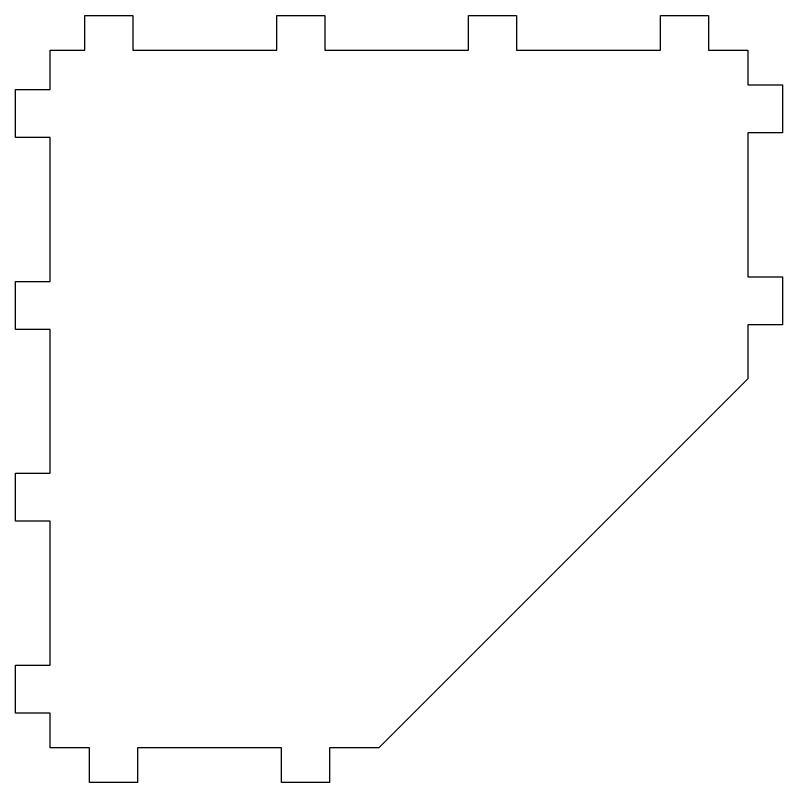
# Model space of a CAD drawing. Extents: x 0 to 990, y 0 to 1900.
# Drawn here: x 430 to 850, y 430 to 850 of the extents above; entities that cross this region are included whole.
import ezdxf

# ---------------------------------------------------------------- set-up
doc = ezdxf.new("R2010")
doc.units = 0
doc.layers.get('0').update_dxf_attribs({"linetype": 'CONTINUOUS'})

msp = doc.modelspace()

# ---------------------------------------------------------------- linework, layer by layer
for p, q in [((468.099, 830.95), (468.1, 850)), ((468.1, 850), (494.349, 850)), ((494.349, 850), (494.35, 830.95)), ((573.1, 830.95), (573.1, 850)), ((573.1, 850), (599.35, 850)), ((599.35, 850), (599.349, 830.95)), ((678.1, 830.95), (678.099, 850)), ((678.099, 850), (704.35, 850)), ((704.35, 850), (704.349, 830.95)), ((783.1, 830.95), (783.1, 850)), ((783.1, 850), (809.35, 850)), ((809.35, 850), (809.35, 830.951)), ((449.049, 809.35), (449.05, 830.95)), ((449.05, 830.95), (468.099, 830.95)), ((494.35, 830.95), (573.1, 830.95)), ((599.349, 830.95), (678.1, 830.95)), ((704.349, 830.95), (783.1, 830.95)), ((809.35, 830.951), (830.95, 830.95)), ((830.95, 830.95), (830.95, 811.901)), ((830.95, 811.901), (850, 811.9)), ((850, 811.9), (850, 785.651)), ((430, 783.1), (430, 809.35)), ((430, 809.35), (449.049, 809.35)), ((850, 785.651), (830.95, 785.65)), ((830.95, 785.65), (830.95, 706.9)), ((449.05, 783.1), (430, 783.1)), ((449.05, 704.35), (449.05, 783.1)), ((830.95, 706.9), (850, 706.9)), ((850, 706.9), (850, 680.65)), ((430, 678.1), (430, 704.351)), ((430, 704.351), (449.05, 704.35)), ((850, 680.65), (830.95, 680.651)), ((830.95, 680.651), (830.95, 650.951)), ((449.05, 678.101), (430, 678.1)), ((449.05, 599.35), (449.05, 678.101)), ((830.95, 650.951), (629.049, 449.05)), ((430, 573.1), (430, 599.351)), ((430, 599.351), (449.05, 599.35)), ((449.05, 573.101), (430, 573.1)), ((449.05, 494.351), (449.05, 573.101)), ((430, 494.35), (449.05, 494.351)), ((430, 468.101), (430, 494.35)), ((449.05, 468.1), (430, 468.101)), ((449.05, 449.05), (449.05, 468.1)), ((470.65, 449.05), (449.05, 449.05)), ((470.65, 430), (470.65, 449.05)), ((575.65, 449.05), (496.9, 449.05)), ((496.9, 449.05), (496.9, 430.001)), ((575.649, 430), (575.65, 449.05)), ((629.049, 449.05), (601.899, 449.05)), ((601.899, 449.05), (601.9, 430)), ((496.9, 430.001), (470.65, 430)), ((601.9, 430), (575.649, 430))]:
    msp.add_line(p, q)

doc.saveas('drawing.dxf')
